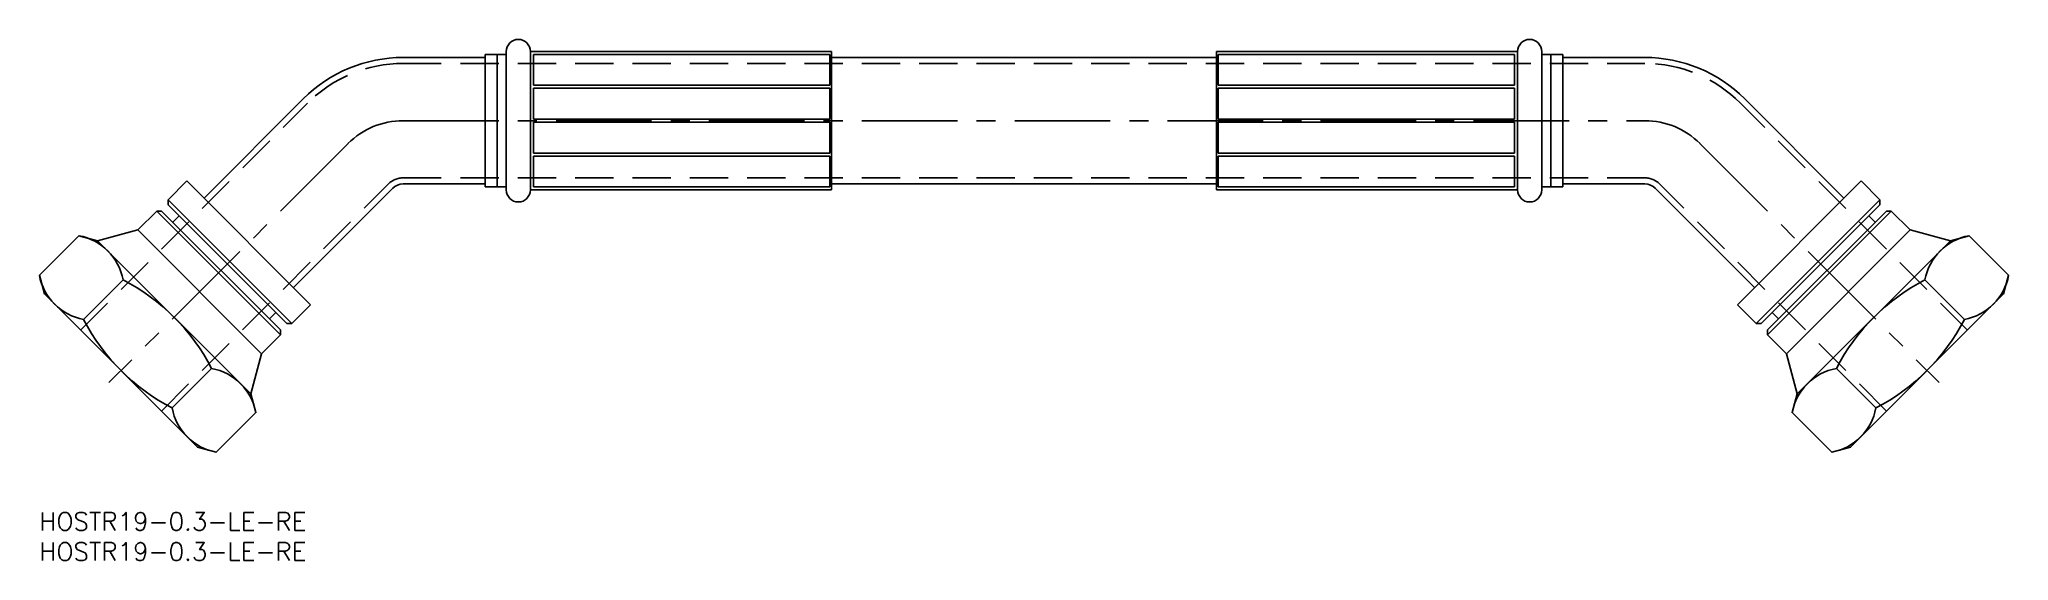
# Model space of a CAD drawing. Extents: x 0 to 327, y -8 to 79.
import ezdxf

# ---------------------------------------------------------------- set-up
doc = ezdxf.new("R2010")
doc.units = 0
doc.header["$LTSCALE"] = 0.5
doc.linetypes.add('CENTER', pattern=[50.8, 31.75, -6.35, 6.35, -6.35])
doc.linetypes.add('DASHED', pattern=[19.05, 12.7, -6.35])
for name, color, linetype in [('MSM_CENTER', 1, 'CENTER'), ('MSM_CONTINUOUS', 7, 'CONTINUOUS'), ('MSM_DASHED', 4, 'DASHED'), ('MSM_PART_NUMBER', 7, 'CONTINUOUS')]:
    doc.layers.add(name, color=color, linetype=linetype)
doc.styles.get("Standard").update_dxf_attribs({"font": 'txt.shx', "height": 3, "bigfont": 'bigfont.shx'})

# ---------------------------------------------------------------- blocks, each defined once
blk = doc.blocks.new('*U2')
at = {"layer": 'MSM_PART_NUMBER'}
blk.add_text('HOSTR19-0.3-LE-RE', height=3, dxfattribs=at).set_placement((0, -3))
blk = doc.blocks.new('*U3')
at = {"layer": 'MSM_PART_NUMBER'}
blk.add_text('HOSTR19-0.3-LE-RE', height=3, dxfattribs=at).set_placement((0, -8))

msp = doc.modelspace()

# ---------------------------------------------------------------- linework, layer by layer
at = {"layer": 'MSM_CENTER'}
for p, q in [((60.42, 65.06), (266.7, 65.06)), ((51.27, 61.27), (11.56, 21.56)), ((275.85, 61.27), (315.56, 21.56))]:
    msp.add_line(p, q, dxfattribs=at)
for centre, start, end in [((60.42, 52.11), 90, 135), ((266.7, 52.11), 45, 90)]:
    msp.add_arc(centre, 12.95, start, end, dxfattribs=at)
at = {"layer": 'MSM_CONTINUOUS'}
for p, q in [((60.42, 75.56), (74.06, 75.56)), ((74.06, 76.06), (77.56, 76.06)), ((74.06, 76.06), (74.06, 54.06)), ((76.06, 76.06), (76.06, 54.06)), ((77.56, 53.56), (77.56, 76.56)), ((131.56, 76.56), (81.56, 76.56)), ((81.56, 76.56), (81.56, 53.56)), ((82.06, 76.06), (82.06, 70.94)), ((131.31, 76.06), (82.06, 76.06)), ((131.31, 76.06), (131.31, 70.94)), ((131.56, 76.56), (131.56, 53.56)), ((195.56, 75.56), (131.56, 75.56)), ((195.56, 76.56), (195.56, 53.56)), ((195.56, 76.56), (245.56, 76.56)), ((195.81, 76.06), (195.81, 70.94)), ((195.81, 76.06), (245.06, 76.06)), ((245.06, 76.06), (245.06, 70.94)), ((245.56, 76.56), (245.56, 53.56)), ((249.56, 53.56), (249.56, 76.56)), ((253.06, 76.06), (249.56, 76.06)), ((251.06, 76.06), (251.06, 54.06)), ((253.06, 76.06), (253.06, 54.06)), ((266.7, 75.56), (253.06, 75.56)), ((131.31, 70.94), (82.06, 70.94)), ((82.06, 70.44), (82.06, 65.31)), ((82.06, 70.44), (131.31, 70.44)), ((131.31, 70.44), (131.31, 65.31)), ((195.81, 70.94), (245.06, 70.94)), ((245.06, 70.44), (195.81, 70.44)), ((195.81, 70.44), (195.81, 65.31)), ((245.06, 70.44), (245.06, 65.31)), ((27.35, 52.2), (43.84, 68.69)), ((299.77, 52.2), (283.28, 68.69)), ((131.31, 65.31), (82.06, 65.31)), ((82.06, 59.69), (82.06, 64.81)), ((82.06, 64.81), (131.31, 64.81)), ((131.31, 59.69), (131.31, 64.81)), ((195.81, 65.31), (245.06, 65.31)), ((245.06, 64.81), (195.81, 64.81)), ((195.81, 59.69), (195.81, 64.81)), ((245.06, 59.69), (245.06, 64.81)), ((82.06, 59.69), (131.31, 59.69)), ((82.06, 54.06), (82.06, 59.19)), ((131.31, 59.19), (82.06, 59.19)), ((131.31, 54.06), (131.31, 59.19)), ((245.06, 59.69), (195.81, 59.69)), ((195.81, 59.19), (245.06, 59.19)), ((195.81, 54.06), (195.81, 59.19)), ((245.06, 54.06), (245.06, 59.19)), ((24.49, 55.05), (21.37, 51.93)), ((24.49, 55.05), (45.05, 34.49)), ((42.2, 37.35), (58.69, 53.84)), ((60.42, 54.56), (74.06, 54.56)), ((74.06, 54.06), (77.56, 54.06)), ((131.56, 53.56), (81.56, 53.56)), ((131.31, 54.06), (82.06, 54.06)), ((131.56, 54.56), (195.56, 54.56)), ((195.56, 53.56), (245.56, 53.56)), ((195.81, 54.06), (245.06, 54.06)), ((253.06, 54.06), (249.56, 54.06)), ((266.7, 54.56), (253.06, 54.56)), ((284.92, 37.35), (268.43, 53.84)), ((302.63, 55.05), (282.07, 34.49)), ((302.63, 55.05), (305.75, 51.93)), ((16.36, 46.92), (19.49, 50.05)), ((19.49, 50.05), (40.05, 29.49)), ((19.49, 50.05), (20.31, 50.05)), ((20.31, 50.05), (40.05, 30.31)), ((21.37, 51.93), (21.37, 51.11)), ((21.37, 51.93), (41.93, 31.37)), ((21.37, 51.11), (41.11, 31.37)), ((22.15, 48.2), (23.21, 49.26)), ((305.75, 51.93), (285.19, 31.37)), ((305.75, 51.11), (286.01, 31.37)), ((307.63, 50.05), (287.07, 29.49)), ((306.81, 50.05), (287.07, 30.31)), ((304.97, 48.2), (303.91, 49.26)), ((305.75, 51.93), (305.75, 51.11)), ((307.63, 50.05), (306.81, 50.05)), ((310.76, 46.92), (307.63, 50.05)), ((0, 39.39), (6.57, 45.96)), ((9.67, 45.13), (6.57, 45.96)), ((9.67, 45.13), (16.36, 46.92)), ((16.36, 46.92), (36.92, 26.36)), ((310.76, 46.92), (290.2, 26.36)), ((317.45, 45.13), (310.76, 46.92)), ((317.45, 45.13), (320.56, 45.96)), ((327.12, 39.39), (320.56, 45.96)), ((35.13, 19.67), (9.67, 45.13)), ((291.99, 19.67), (317.45, 45.13)), ((0.83, 36.29), (0, 39.39)), ((326.29, 36.29), (327.12, 39.39)), ((26.29, 10.83), (0.83, 36.29)), ((7.35, 32.05), (13.91, 38.61)), ((300.83, 10.83), (326.29, 36.29)), ((319.77, 32.05), (313.21, 38.61)), ((38.2, 32.15), (39.26, 33.21)), ((45.05, 34.49), (41.93, 31.37)), ((282.07, 34.49), (285.19, 31.37)), ((288.92, 32.15), (287.86, 33.21)), ((36.92, 26.36), (40.05, 29.49)), ((40.05, 29.49), (40.05, 30.31)), ((41.93, 31.37), (41.11, 31.37)), ((285.19, 31.37), (286.01, 31.37)), ((287.07, 29.49), (287.07, 30.31)), ((290.2, 26.36), (287.07, 29.49)), ((35.13, 19.67), (36.92, 26.36)), ((291.99, 19.67), (290.2, 26.36)), ((22.05, 17.35), (28.61, 23.91)), ((305.07, 17.35), (298.51, 23.91)), ((35.13, 19.67), (35.96, 16.57)), ((291.99, 19.67), (291.16, 16.57)), ((29.39, 10), (35.96, 16.57)), ((297.73, 10), (291.16, 16.57)), ((26.29, 10.83), (29.39, 10)), ((300.83, 10.83), (297.73, 10))]:
    msp.add_line(p, q, dxfattribs=at)
for centre, radius, start, end in [((79.56, 76.56), 2, 0, 180), ((247.56, 76.56), 2, 0, 180), ((60.42, 52.11), 23.45, 90, 135), ((266.7, 52.11), 23.45, 45, 90), ((60.42, 52.11), 2.45, 90, 135), ((79.56, 53.56), 2, 180, 0), ((247.56, 53.56), 2, 180, 0), ((266.7, 52.11), 2.45, 45, 90), ((4.87, 36.92), 9.2, 10.6157, 79.3842), ((322.25, 36.92), 9.2, 100.6158, 169.3843), ((9.04, 41.09), 9.2, 190.6158, 259.3843), ((318.08, 41.09), 9.2, 280.6157, 349.3842), ((-1.92, 8.08), 34.39, 27.412, 62.588), ((329.04, 8.08), 34.39, 117.412, 152.588), ((37.88, 47.88), 34.39, 207.412, 242.588), ((289.24, 47.88), 34.39, 297.412, 332.588), ((26.92, 14.87), 9.2, 10.6158, 79.3843), ((300.2, 14.87), 9.2, 100.6157, 169.3842), ((31.09, 19.04), 9.2, 190.6157, 259.3842), ((296.03, 19.04), 9.2, 280.6158, 349.3843)]:
    msp.add_arc(centre, radius, start, end, dxfattribs=at)
at = {"layer": 'MSM_DASHED'}
for p, q in [((60.42, 74.56), (266.71, 74.56)), ((6.84, 30.28), (44.55, 67.98)), ((320.28, 30.28), (282.57, 67.98)), ((20.28, 16.84), (57.98, 54.55)), ((60.42, 55.56), (266.7, 55.56)), ((306.84, 16.84), (269.14, 54.55))]:
    msp.add_line(p, q, dxfattribs=at)
for centre, radius, start, end in [((60.42, 52.11), 22.45, 90, 135), ((266.7, 52.11), 22.45, 45, 90), ((60.42, 52.11), 3.45, 90, 135), ((266.7, 52.11), 3.45, 45, 90)]:
    msp.add_arc(centre, radius, start, end, dxfattribs=at)

# ---------------------------------------------------------------- block references
at = {"layer": 'MSM_CONTINUOUS'}
for name in ['*U2', '*U3']:
    msp.add_blockref(name, (0, 0), dxfattribs=at)

doc.saveas('drawing.dxf')
